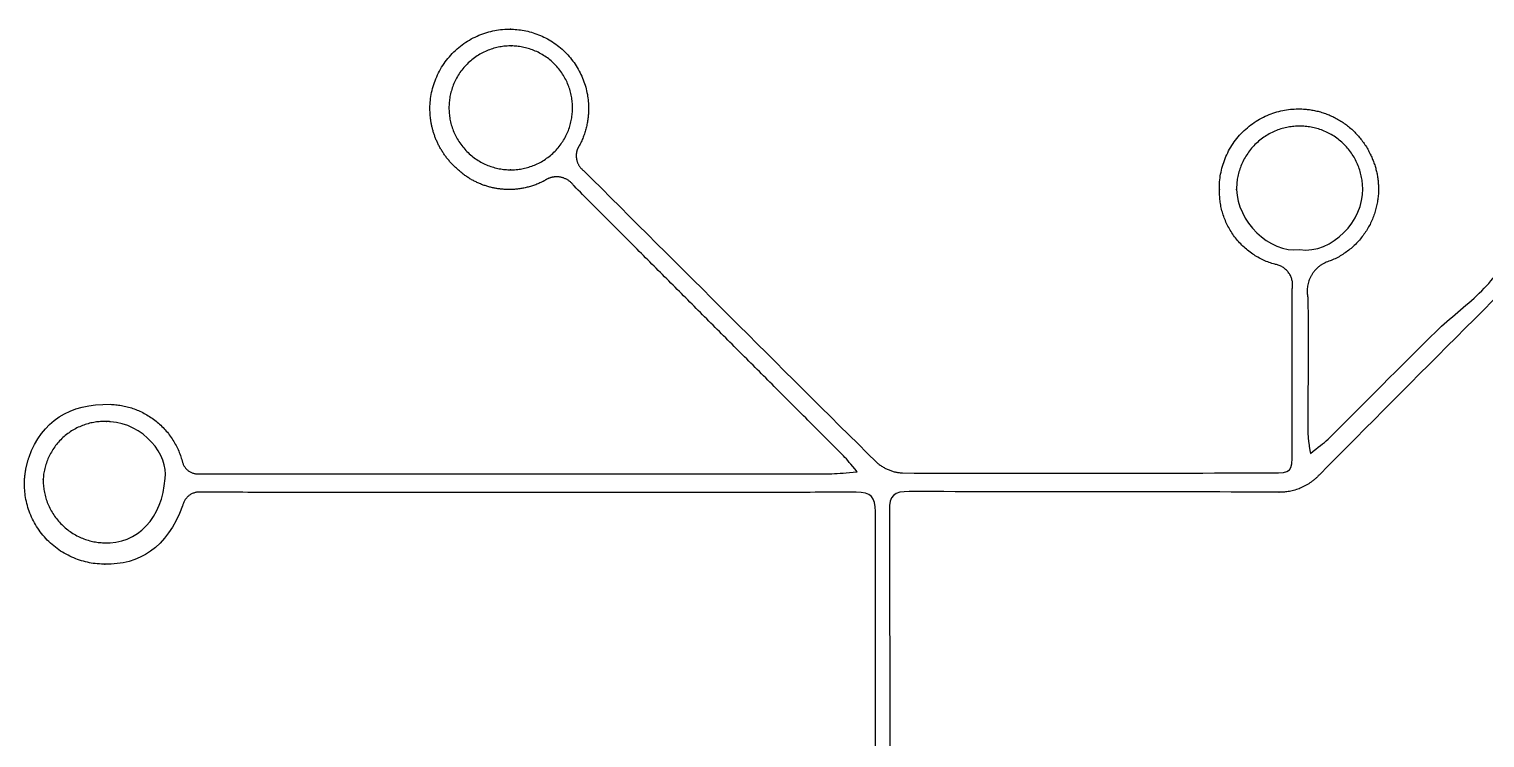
# Model space of a CAD drawing. Header units: millimetres. Extents: x -2315 to 326, y -226 to 400.
# Drawn here: x 161.16 to 170.83, y -120.25 to -115.54 of the extents above; entities that cross this region are included whole.
import ezdxf

# ---------------------------------------------------------------- set-up
doc = ezdxf.new("R2010")
doc.units = ezdxf.units.MM
doc.layers.add('Layer 03', color=5, linetype='Continuous', true_color=0x0000ff)

msp = doc.modelspace()

# ---------------------------------------------------------------- linework, layer by layer
at = {"layer": 'Layer 03'}
for p, q in [((164.774, -116.0701), (164.774, -116.0676)), ((164.774, -116.0701), (164.774, -116.0676)), ((162.3062, -118.4909), (166.4974, -118.4909)), ((162.3062, -118.4909), (166.4974, -118.4909))]:
    msp.add_line(p, q, dxfattribs=at)
for points, weights, knots in [([(163.9928, -116.4515), (163.827, -116.2947), (163.827, -116.0666), (163.827, -115.5368), (164.3567, -115.5368), (164.3634, -115.5368), (164.37, -115.537)], [0.853719855118, 0.848615965636, 1, 0.707106781187, 1, 0.994860476035, 0.989901322968], [-3.95347, -3.95347, -3.95347, -3.141593, -3.141593, -1.570796, -1.570796, -1.543233, -1.543233, -1.543233]), ([(163.9928, -116.4515), (163.827, -116.2947), (163.827, -116.0666), (163.827, -115.5368), (164.3567, -115.5368), (164.3634, -115.5368), (164.37, -115.537)], [0.853719855118, 0.848615965636, 1, 0.707106781187, 1, 0.994860476035, 0.989901322968], [-3.95347, -3.95347, -3.95347, -3.141593, -3.141593, -1.570796, -1.570796, -1.543233, -1.543233, -1.543233]), ([(164.3674, -115.6485), (164.3662, -115.6484), (164.3649, -115.6484), (163.9533, -115.6484), (163.9533, -116.06), (163.9533, -116.4691), (164.3624, -116.4716)], [0.997483292072, 0.998736192825, 1, 0.707106781187, 1, 0.708370588362, 0.997483292072], [1.564018, 1.564018, 1.564018, 1.570796, 1.570796, 3.141593, 3.141593, 4.705611, 4.705611, 4.705611]), ([(164.3674, -115.6485), (164.3662, -115.6484), (164.3649, -115.6484), (163.9533, -115.6484), (163.9533, -116.06), (163.9533, -116.4691), (164.3624, -116.4716)], [0.997483292072, 0.998736192825, 1, 0.707106781187, 1, 0.708370588362, 0.997483292072], [1.564018, 1.564018, 1.564018, 1.570796, 1.570796, 3.141593, 3.141593, 4.705611, 4.705611, 4.705611]), ([(164.3624, -116.4716), (164.3633, -116.4716), (164.3642, -116.4716), (164.7658, -116.4716), (164.774, -116.0701)], [0.998226311551, 0.999110454136, 1, 0.711322772399, 0.991689390012], [4.707618, 4.707618, 4.707618, 4.712389, 4.712389, 6.260575, 6.260575, 6.260575]), ([(164.3624, -116.4716), (164.3633, -116.4716), (164.3642, -116.4716), (164.7658, -116.4716), (164.774, -116.0701)], [0.998226311551, 0.999110454136, 1, 0.711322772399, 0.991689390012], [4.707618, 4.707618, 4.707618, 4.712389, 4.712389, 6.260575, 6.260575, 6.260575]), ([(169.0716, -116.6225), (169.0708, -116.6078), (169.0708, -116.5932), (169.0708, -116.0668), (169.5972, -116.0668), (169.9296, -116.0668), (170.0725, -116.3668)], [0.978078856082, 0.988595355203, 1, 0.707106781187, 1, 0.792700816863, 0.878839300213], [-3.202756, -3.202756, -3.202756, -3.141593, -3.141593, -1.570796, -1.570796, -0.459044, -0.459044, -0.459044]), ([(169.0716, -116.6225), (169.0708, -116.6078), (169.0708, -116.5932), (169.0708, -116.0668), (169.5972, -116.0668), (169.9296, -116.0668), (170.0725, -116.3668)], [0.978078856082, 0.988595355203, 1, 0.707106781187, 1, 0.792700816863, 0.878839300213], [-3.202756, -3.202756, -3.202756, -3.141593, -3.141593, -1.570796, -1.570796, -0.459044, -0.459044, -0.459044]), ([(170.023, -116.5982), (170.0209, -116.1811), (169.6039, -116.1811), (169.1848, -116.1811), (169.1848, -116.6003), (169.1848, -116.6013), (169.1848, -116.6024)], [0.997938394645, 0.708141237413, 1, 0.707106781187, 1, 0.998965543774, 0.997938394645], [0.005548, 0.005548, 0.005548, 1.570796, 1.570796, 3.141593, 3.141593, 3.14714, 3.14714, 3.14714]), ([(170.023, -116.5982), (170.0209, -116.1811), (169.6039, -116.1811), (169.1848, -116.1811), (169.1848, -116.6003), (169.1848, -116.6013), (169.1848, -116.6024)], [0.997938394645, 0.708141237413, 1, 0.707106781187, 1, 0.998965543774, 0.997938394645], [0.005548, 0.005548, 0.005548, 1.570796, 1.570796, 3.141593, 3.141593, 3.14714, 3.14714, 3.14714]), ([(164.8209, -116.3081), (164.7987, -116.3399), (164.7987, -116.3787), (164.7987, -116.4388), (164.8461, -116.4758)], [0.860176376962, 0.88469683128, 1, 0.831949278747, 0.856740474614], [2.523218, 2.523218, 2.523218, 3.141593, 3.141593, 4.042854, 4.042854, 4.042854]), ([(164.8209, -116.3081), (164.7987, -116.3399), (164.7987, -116.3787), (164.7987, -116.4388), (164.8461, -116.4758)], [0.860176376962, 0.88469683128, 1, 0.831949278747, 0.856740474614], [2.523218, 2.523218, 2.523218, 3.141593, 3.141593, 4.042854, 4.042854, 4.042854]), ([(164.5854, -116.5454), (164.4758, -116.6027), (164.3522, -116.6027), (164.1407, -116.6027), (163.9928, -116.4515)], [0.873495879388, 0.907595132489, 1, 0.851633171446, 0.853578568654], [-5.207959, -5.207959, -5.207959, -4.712389, -4.712389, -3.916693, -3.916693, -3.916693]), ([(164.5854, -116.5454), (164.4758, -116.6027), (164.3522, -116.6027), (164.1407, -116.6027), (163.9928, -116.4515)], [0.873495879388, 0.907595132489, 1, 0.851633171446, 0.853578568654], [-5.207959, -5.207959, -5.207959, -4.712389, -4.712389, -3.916693, -3.916693, -3.916693]), ([(164.784, -116.5789), (164.742, -116.5183), (164.6683, -116.5183), (164.6225, -116.5183), (164.5854, -116.5454)], [0.860419738546, 0.821842928966, 1, 0.881097434484, 0.85873394313], [0.615334, 0.615334, 0.615334, 1.570796, 1.570796, 2.208475, 2.208475, 2.208475]), ([(164.784, -116.5789), (164.742, -116.5183), (164.6683, -116.5183), (164.6225, -116.5183), (164.5854, -116.5454)], [0.860419738546, 0.821842928966, 1, 0.881097434484, 0.85873394313], [0.615334, 0.615334, 0.615334, 1.570796, 1.570796, 2.208475, 2.208475, 2.208475]), ([(169.8143, -117.0743), (169.654, -117.1125), (169.654, -117.2773), (169.654, -117.2967), (169.6575, -117.3157)], [0.921847930185, 0.753545872055, 1, 0.963007201826, 0.935358881632], [1.819851, 1.819851, 1.819851, 3.141593, 3.141593, 3.339986, 3.339986, 3.339986]), ([(169.8143, -117.0743), (169.654, -117.1125), (169.654, -117.2773), (169.654, -117.2967), (169.6575, -117.3157)], [0.921847930185, 0.753545872055, 1, 0.963007201826, 0.935358881632], [1.819851, 1.819851, 1.819851, 3.141593, 3.141593, 3.339986, 3.339986, 3.339986]), ([(161.7044, -118.1456), (161.6849, -118.1437), (161.6653, -118.1437), (161.2773, -118.1437), (161.2576, -118.5311)], [0.963616182859, 0.980511347214, 1, 0.717534462432, 0.979887137022], [1.466278, 1.466278, 1.466278, 1.570796, 1.570796, 3.085669, 3.085669, 3.085669]), ([(161.7044, -118.1456), (161.6849, -118.1437), (161.6653, -118.1437), (161.2773, -118.1437), (161.2576, -118.5311)], [0.963616182859, 0.980511347214, 1, 0.717534462432, 0.979887137022], [1.466278, 1.466278, 1.466278, 1.570796, 1.570796, 3.085669, 3.085669, 3.085669]), ([(161.6675, -119.0919), (161.6667, -119.0919), (161.666, -119.0919), (161.1337, -119.0919), (161.1337, -118.5596), (161.1337, -118.4677), (161.1645, -118.3811)], [0.998835226591, 0.999416450654, 1, 0.707106781187, 1, 0.933232952281, 0.896905930993], [-4.715519, -4.715519, -4.715519, -4.712389, -4.712389, -3.141593, -3.141593, -2.783519, -2.783519, -2.783519]), ([(161.6675, -119.0919), (161.6667, -119.0919), (161.666, -119.0919), (161.1337, -119.0919), (161.1337, -118.5596), (161.1337, -118.4677), (161.1645, -118.3811)], [0.998835226591, 0.999416450654, 1, 0.707106781187, 1, 0.933232952281, 0.896905930993], [-4.715519, -4.715519, -4.715519, -4.712389, -4.712389, -3.141593, -3.141593, -2.783519, -2.783519, -2.783519]), ([(162.1813, -118.4071), (162.1996, -118.4926), (162.2871, -118.4926), (162.2967, -118.4926), (162.3062, -118.4909)], [0.928141955191, 0.749039073939, 1, 0.964342943626, 0.937367724779], [3.366477, 3.366477, 3.366477, 4.712389, 4.712389, 4.903619, 4.903619, 4.903619]), ([(162.1813, -118.4071), (162.1996, -118.4926), (162.2871, -118.4926), (162.2967, -118.4926), (162.3062, -118.4909)], [0.928141955191, 0.749039073939, 1, 0.964342943626, 0.937367724779], [3.366477, 3.366477, 3.366477, 4.712389, 4.712389, 4.903619, 4.903619, 4.903619]), ([(161.2576, -118.5311), (161.2576, -118.5313), (161.2576, -118.5314), (161.2576, -118.9349), (161.6608, -118.9503)], [0.999701031322, 0.999850439291, 1, 0.714918130384, 0.984793952947], [3.140791, 3.140791, 3.140791, 3.141593, 3.141593, 4.670496, 4.670496, 4.670496]), ([(161.2576, -118.5311), (161.2576, -118.5313), (161.2576, -118.5314), (161.2576, -118.9349), (161.6608, -118.9503)], [0.999701031322, 0.999850439291, 1, 0.714918130384, 0.984793952947], [3.140791, 3.140791, 3.140791, 3.141593, 3.141593, 4.670496, 4.670496, 4.670496]), ([(169.7355, -118.4976), (169.6286, -118.6145), (169.4702, -118.6145), (169.4624, -118.6145), (169.4547, -118.6141)], [0.853973275958, 0.845711784378, 1, 0.991143839416, 0.982823243162], [-5.5398419, -5.5398419, -5.5398419, -4.712389, -4.712389, -4.6648931, -4.6648931, -4.6648931]), ([(169.7355, -118.4976), (169.6286, -118.6145), (169.4702, -118.6145), (169.4624, -118.6145), (169.4547, -118.6141)], [0.853973275958, 0.845711784378, 1, 0.991143839416, 0.982823243162], [-5.5398419, -5.5398419, -5.5398419, -4.712389, -4.712389, -4.6648931, -4.6648931, -4.6648931]), ([(162.3129, -118.6141), (162.3047, -118.6129), (162.2963, -118.6129), (162.2027, -118.6129), (162.1838, -118.7047)], [0.947401861093, 0.97078730336, 1, 0.747502134385, 0.930351815555], [1.414128, 1.414128, 1.414128, 1.570796, 1.570796, 2.924951, 2.924951, 2.924951]), ([(162.3129, -118.6141), (162.3047, -118.6129), (162.2963, -118.6129), (162.2027, -118.6129), (162.1838, -118.7047)], [0.947401861093, 0.97078730336, 1, 0.747502134385, 0.930351815555], [1.414128, 1.414128, 1.414128, 1.570796, 1.570796, 2.924951, 2.924951, 2.924951])]:
    msp.add_rational_spline(points, weights, degree=2, knots=knots, dxfattribs=at)
for points, weights in [([(164.37, -115.537), (164.8809, -115.5528), (164.8809, -116.064)], [0.98752789713, 0.71348157962, 1]), ([(164.37, -115.537), (164.8809, -115.5528), (164.8809, -116.064)], [0.98752789713, 0.71348157962, 1]), ([(164.7741, -116.0583), (164.7741, -115.6517), (164.3674, -115.6485)], [1, 0.708745688343, 0.996740526956]), ([(164.7741, -116.0583), (164.7741, -115.6517), (164.3674, -115.6485)], [1, 0.708745688343, 0.996740526956]), ([(164.774, -116.0676), (164.7741, -116.063), (164.7741, -116.0583)], [0.990858740792, 0.995355728338, 1]), ([(164.774, -116.0676), (164.7741, -116.063), (164.7741, -116.0583)], [0.990858740792, 0.995355728338, 1]), ([(164.8809, -116.064), (164.8809, -116.1934), (164.8209, -116.3081)], [1, 0.907690841636, 0.873566579135]), ([(164.8809, -116.064), (164.8809, -116.1934), (164.8209, -116.3081)], [1, 0.907690841636, 0.873566579135]), ([(170.0725, -116.3668), (170.1278, -116.4765), (170.1278, -116.5994)], [0.875511802941, 0.910260841923, 1]), ([(170.0725, -116.3668), (170.1278, -116.4765), (170.1278, -116.5994)], [0.875511802941, 0.910260841923, 1]), ([(170.1278, -116.5994), (170.1278, -116.9404), (169.8143, -117.0743)], [1, 0.785237645911, 0.885421939755]), ([(170.1278, -116.5994), (170.1278, -116.9404), (169.8143, -117.0743)], [1, 0.785237645911, 0.885421939755]), ([(169.4388, -117.0994), (169.0771, -116.9981), (169.0716, -116.6225)], [0.912057317457, 0.762891387186, 0.994049923091]), ([(169.4388, -117.0994), (169.0771, -116.9981), (169.0716, -116.6225)], [0.912057317457, 0.762891387186, 0.994049923091]), ([(169.5574, -117.2371), (169.5574, -117.1171), (169.4388, -117.0994)], [1, 0.73690163528, 0.946472114167]), ([(169.5574, -117.2371), (169.5574, -117.1171), (169.4388, -117.0994)], [1, 0.73690163528, 0.946472114167]), ([(169.5553, -117.2612), (169.5574, -117.2492), (169.5574, -117.2371)], [0.938427248213, 0.965041007285, 1]), ([(169.5553, -117.2612), (169.5574, -117.2492), (169.5574, -117.2371)], [0.938427248213, 0.965041007285, 1]), ([(161.7027, -118.0299), (162.0823, -118.0404), (162.1813, -118.4071)], [0.988765312447, 0.762879235933, 0.91436017605]), ([(161.7027, -118.0299), (162.0823, -118.0404), (162.1813, -118.4071)], [0.988765312447, 0.762879235933, 0.91436017605]), ([(169.6575, -118.2109), (169.6621, -118.2849), (169.676, -118.3576)], [0.975725464308, 0.952969360333, 0.934451870408]), ([(169.6575, -118.2109), (169.6621, -118.2849), (169.676, -118.3576)], [0.975725464308, 0.952969360333, 0.934451870408]), ([(166.7925, -118.4138), (166.8666, -118.4812), (166.9668, -118.4859)], [0.85403536565, 0.861410604271, 0.981642605964]), ([(166.7925, -118.4138), (166.8666, -118.4812), (166.9668, -118.4859)], [0.85403536565, 0.861410604271, 0.981642605964])]:
    msp.add_rational_spline(points, weights, degree=2, dxfattribs=at)
for points, degree in [([(164.8461, -116.4758), (165.4957, -117.1212), (166.1411, -117.77), (166.7925, -118.4138)], 3), ([(164.8461, -116.4758), (165.4957, -117.1212), (166.1411, -117.77), (166.7925, -118.4138)], 3), ([(166.5745, -118.3727), (165.6793, -117.4766), (164.784, -116.5789)], 2), ([(166.5745, -118.3727), (165.6793, -117.4766), (164.784, -116.5789)], 2), ([(169.1848, -116.6024), (169.189, -116.8102), (169.3994, -117.0265), (169.6039, -117.0022)], 3), ([(169.1848, -116.6024), (169.189, -116.8102), (169.3994, -117.0265), (169.6039, -117.0022)], 3), ([(169.6039, -117.0022), (169.8227, -117.0315), (170.028, -116.8061), (170.023, -116.5982)], 3), ([(169.6039, -117.0022), (169.8227, -117.0315), (170.028, -116.8061), (170.023, -116.5982)], 3), ([(171.6735, -116.5529), (171.0281, -117.2017), (170.3793, -117.8471), (169.7355, -118.4976)], 3), ([(171.6735, -116.5529), (171.0281, -117.2017), (170.3793, -117.8471), (169.7355, -118.4976)], 3), ([(170.7967, -117.2922), (170.8872, -117.2042), (170.9468, -117.1145), (171.0281, -117.0307)], 3), ([(170.7967, -117.2922), (170.8872, -117.2042), (170.9468, -117.1145), (171.0281, -117.0307)], 3), ([(169.5553, -118.3467), (169.5553, -117.9846), (169.5553, -117.6225), (169.5553, -117.2612)], 3), ([(169.5553, -118.3467), (169.5553, -117.9846), (169.5553, -117.6225), (169.5553, -117.2612)], 3), ([(170.5125, -117.5437), (170.6031, -117.4557), (170.7062, -117.3803), (170.7967, -117.2922)], 3), ([(170.5125, -117.5437), (170.6031, -117.4557), (170.7062, -117.3803), (170.7967, -117.2922)], 3), ([(169.6575, -117.3157), (169.6668, -117.6141), (169.6575, -117.9125), (169.6575, -118.2109)], 3), ([(169.6575, -117.3157), (169.6668, -117.6141), (169.6575, -117.9125), (169.6575, -118.2109)], 3), ([(169.7933, -118.2612), (170.0331, -118.0223), (170.2711, -117.7809), (170.5125, -117.5437)], 3), ([(169.7933, -118.2612), (170.0331, -118.0223), (170.2711, -117.7809), (170.5125, -117.5437)], 3), ([(161.1645, -118.3811), (161.2484, -118.1422), (161.4345, -118.0232), (161.7027, -118.0299)], 3), ([(161.1645, -118.3811), (161.2484, -118.1422), (161.4345, -118.0232), (161.7027, -118.0299)], 3), ([(162.0673, -118.5228), (162.095, -118.3685), (161.9206, -118.1565), (161.7044, -118.1456)], 3), ([(162.0673, -118.5228), (162.095, -118.3685), (161.9206, -118.1565), (161.7044, -118.1456)], 3), ([(169.676, -118.3576), (169.7288, -118.314), (169.7598, -118.2906), (169.7933, -118.2612)], 3), ([(169.676, -118.3576), (169.7288, -118.314), (169.7598, -118.2906), (169.7933, -118.2612)], 3), ([(169.4212, -118.4859), (169.5486, -118.4859), (169.5553, -118.4792), (169.5553, -118.3467)], 3), ([(169.4212, -118.4859), (169.5486, -118.4859), (169.5553, -118.4792), (169.5553, -118.3467)], 3), ([(166.665, -118.4775), (166.6206, -118.4264), (166.5997, -118.3979), (166.5745, -118.3727)], 3), ([(166.665, -118.4775), (166.6206, -118.4264), (166.5997, -118.3979), (166.5745, -118.3727)], 3), ([(161.6608, -118.9503), (161.8837, -118.9628), (162.0522, -118.7818), (162.0673, -118.5228)], 3), ([(161.6608, -118.9503), (161.8837, -118.9628), (162.0522, -118.7818), (162.0673, -118.5228)], 3), ([(166.4974, -118.4909), (166.5443, -118.4909), (166.5913, -118.4834), (166.665, -118.4775)], 3), ([(166.4974, -118.4909), (166.5443, -118.4909), (166.5913, -118.4834), (166.665, -118.4775)], 3), ([(166.9668, -118.4859), (167.7849, -118.4901), (168.603, -118.4859), (169.4212, -118.4859)], 3), ([(166.9668, -118.4859), (167.7849, -118.4901), (168.603, -118.4859), (169.4212, -118.4859)], 3), ([(166.6583, -118.6141), (164.4856, -118.6192), (162.3129, -118.6141)], 2), ([(166.6583, -118.6141), (164.4856, -118.6192), (162.3129, -118.6141)], 2), ([(166.7858, -118.7424), (166.7858, -118.6493), (166.7581, -118.6141), (166.6583, -118.6141)], 3), ([(166.7858, -118.7424), (166.7858, -118.6493), (166.7581, -118.6141), (166.6583, -118.6141)], 3), ([(167.0104, -118.6091), (166.9106, -118.6091), (166.878, -118.6342), (166.8788, -118.7382)], 3), ([(167.0104, -118.6091), (166.9106, -118.6091), (166.878, -118.6342), (166.8788, -118.7382)], 3), ([(169.4547, -118.6141), (168.6399, -118.6091), (167.8252, -118.6141), (167.0104, -118.6091)], 3), ([(169.4547, -118.6141), (168.6399, -118.6091), (167.8252, -118.6141), (167.0104, -118.6091)], 3), ([(162.1838, -118.7047), (162.0807, -118.9855), (161.8938, -119.0978), (161.6675, -119.0919)], 3), ([(162.1838, -118.7047), (162.0807, -118.9855), (161.8938, -119.0978), (161.6675, -119.0919)], 3), ([(166.7858, -121.9277), (166.7858, -120.335), (166.7858, -118.7424)], 2), ([(166.7858, -121.9277), (166.7858, -120.335), (166.7858, -118.7424)], 2), ([(166.8788, -118.7382), (166.8838, -120.3225), (166.8788, -121.9067)], 2), ([(166.8788, -118.7382), (166.8838, -120.3225), (166.8788, -121.9067)], 2)]:
    msp.add_open_spline(points, degree=degree, dxfattribs=at)

doc.saveas('drawing.dxf')
